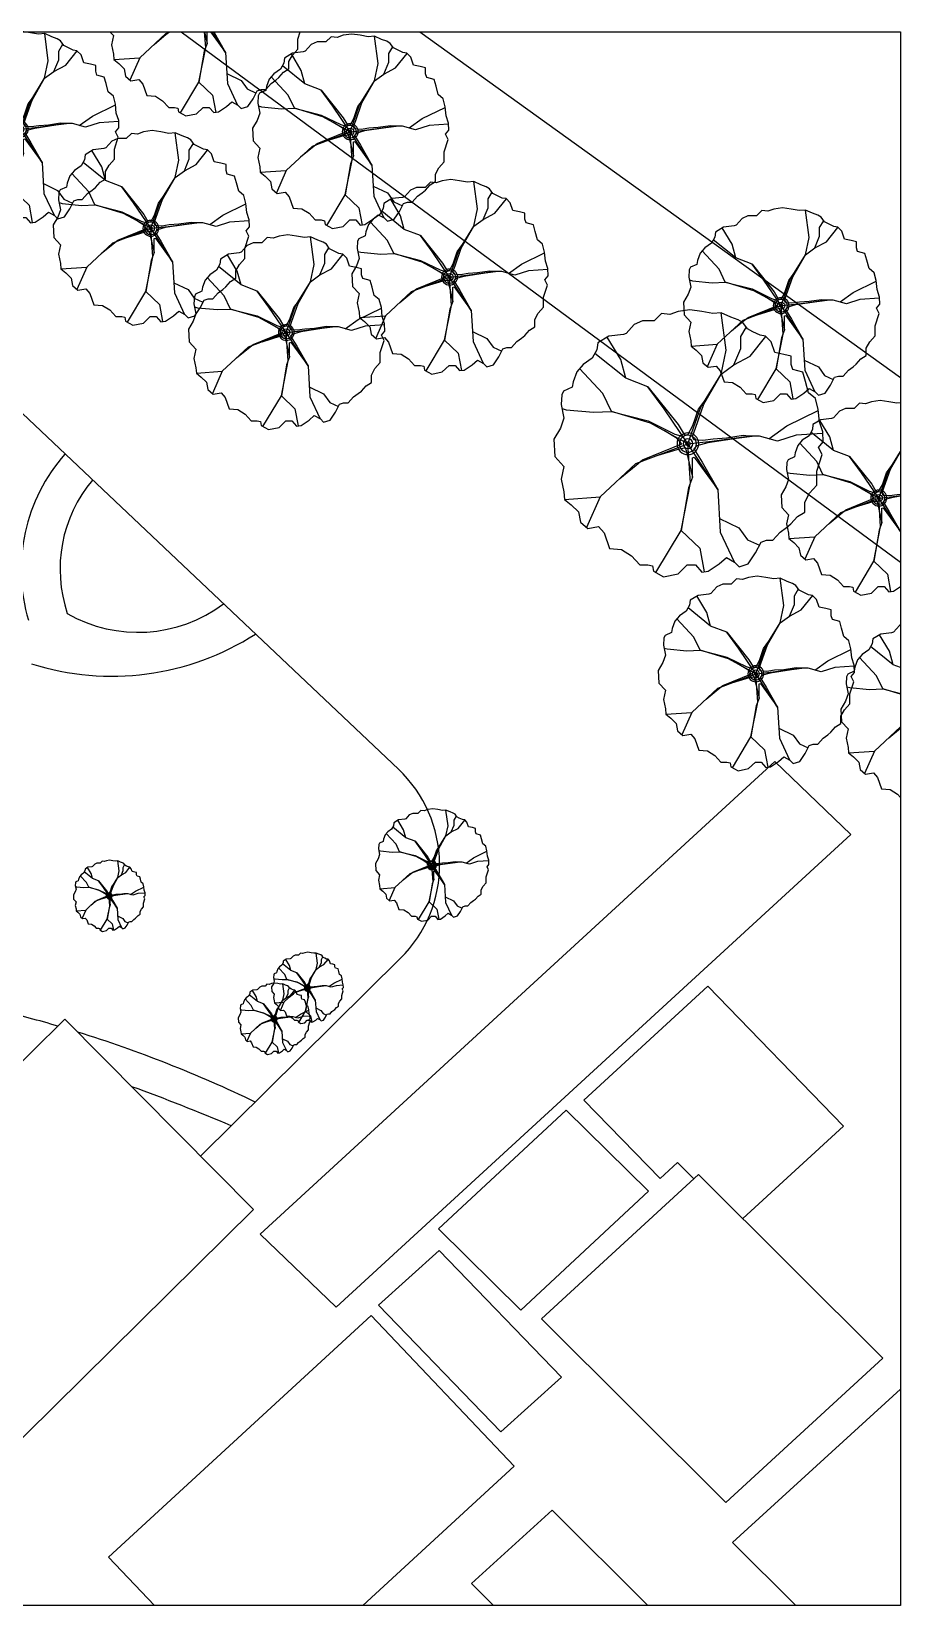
# Model space of a CAD drawing. Header units: millimetres. Extents: x 20 to 612, y 16 to 375.
# Drawn here: x 413.8 to 611.8, y 16 to 375 of the extents above; entities that cross this region are included whole.
import ezdxf

# ---------------------------------------------------------------- set-up
doc = ezdxf.new("R2010")
doc.units = ezdxf.units.MM
doc.layers.add('____', color=7, linetype='Continuous')
doc.layers.add('PLANT', color=3, linetype='Continuous')
picture_1 = doc.add_image_def('image1.jpg', size_in_pixel=(2160, 1311))

# ---------------------------------------------------------------- blocks, each defined once
blk = doc.blocks.new('tree11')
at = {"layer": 'PLANT', "ltscale": 50}
blk.add_line((65465.3, 18453.6), (65431, 18481.3), dxfattribs=at)
blk.add_lwpolyline([(65648.6, 18478), (65640.5, 18480.1), (65630.4, 18482.1), (65626.3, 18494.2), (65620.2, 18500.3), (65614.2, 18501.3), (65606.1, 18505.3), (65600, 18508.4), (65595, 18515.4), (65589.9, 18518.5), (65581.8, 18521.5), (65571.1, 18526.4), (65561.6, 18525.5), (65549.4, 18527.6), (65536.3, 18529.6), (65523.1, 18527.6), (65514, 18524.5), (65504.9, 18525.5), (65496.8, 18517.5), (65483.7, 18517.5), (65474.6, 18513.4), (65465.5, 18503.3), (65462.5, 18502.3), (65446.3, 18500.3), (65434.1, 18492.8), (65433.1, 18485.1), (65428.1, 18476), (65417.9, 18469), (65410.9, 18460.9), (65406.8, 18449.8), (65405.8, 18443.7), (65396.3, 18439.4), (65394.3, 18435.4), (65393.7, 18424.5), (65396.7, 18409.3), (65392.7, 18398.2), (65385.6, 18386.1), (65386.6, 18366.9), (65396.7, 18355.8), (65393.7, 18341.6), (65396.7, 18327.5), (65397.4, 18319.3), (65404.8, 18313.3), (65412.9, 18305.3), (65414.9, 18294.1), (65423, 18287.1), (65435.1, 18289.1), (65441.2, 18282), (65447.3, 18264.8), (65460.4, 18263.8), (65471.6, 18256.8), (65480.7, 18246.7), (65489.8, 18246.7), (65494.8, 18245.6), (65495.8, 18239.6), (65507, 18233.5), (65523.1, 18236.6), (65533.3, 18246.7), (65542.4, 18246.7), (65549.4, 18238.6), (65556.5, 18239.6), (65568.7, 18247.7), (65576.7, 18254.7), (65585.9, 18249.7), (65590.9, 18244.6), (65601, 18247.7), (65609.1, 18259.8), (65615.2, 18271.9), (65621.3, 18273.9), (65628.3, 18273.9), (65636.4, 18283), (65643.5, 18288.1), (65648.3, 18292), (65655.4, 18300.1), (65663.5, 18305.1), (65663.5, 18316.3), (65668.9, 18326.1), (65677, 18335.2), (65677, 18350.4), (65683, 18368.9), (65678.9, 18377), (65684, 18383.1), (65683.6, 18394.1), (65679.9, 18405.3), (65678.6, 18419), (65675.5, 18431.1), (65667.8, 18437.6), (65664.5, 18450.2), (65661.5, 18460.3), (65650.4, 18463.3), (65648.6, 18469)], close=True, dxfattribs=at)
for points in [[(65534.1, 18381), (65548.3, 18421.6), (65570.9, 18458.3), (65576.6, 18484.7), (65571.1, 18526.4)], [(65436.8, 18322.1), (65476.5, 18359.1), (65534.1, 18381), (65507.7, 18419.7), (65489.8, 18444.2), (65465.3, 18453.6), (65459.6, 18474.3), (65444.6, 18499.3)], [(65683.4, 18392.5), (65653.9, 18390.5), (65633.2, 18383.9), (65613.4, 18389.5), (65601.1, 18389.5), (65595.2, 18390), (65576.8, 18387.2), (65562.2, 18386.2), (65550.6, 18384.5), (65540.7, 18385.2), (65539.3, 18389), (65542.4, 18398.1), (65551.9, 18425), (65570.9, 18458.3), (65585.1, 18468.7), (65603, 18478.1), (65620.5, 18500)], [(65585.1, 18468.7), (65592.6, 18486.6), (65592.6, 18499.8), (65598.8, 18510.1)], [(65394.6, 18420.1), (65399.2, 18418.7), (65429.4, 18415.9), (65449.2, 18416.8), (65439.8, 18436.6), (65414, 18464.5)], [(65489.8, 18444.2), (65523.3, 18402.2), (65529.8, 18391.3), (65533.9, 18391), (65539.7, 18401.2), (65545.8, 18419.3), (65552.5, 18428.3)], [(65498.5, 18238.1), (65526.6, 18284.9), (65537, 18337.7), (65534.1, 18381), (65492.6, 18403.7), (65449.2, 18416.8), (65490, 18406.3), (65519.6, 18391.8), (65528.9, 18388.9)], [(65623.7, 18386.6), (65643.6, 18400.8), (65678.6, 18418)], [(65458.6, 18342.5), (65476.6, 18357.3), (65483.9, 18363), (65527.3, 18380.8), (65522, 18386.9), (65508.1, 18395.2)], [(65497.4, 18367.1), (65525.7, 18375.8), (65531, 18376.4), (65532.2, 18373.4), (65539, 18344), (65534.6, 18332.1), (65526.6, 18284.9), (65547.3, 18265.1), (65552.1, 18239)], [(65539, 18344), (65539, 18365.5), (65541, 18366.1), (65567.1, 18330.1), (65534.1, 18381), (65560.5, 18383.9), (65601.1, 18389.5)], [(65608.2, 18389.5), (65588.1, 18386.9), (65556, 18382.1), (65544.1, 18378.7), (65540.7, 18375.3), (65549.9, 18360.4), (65567.1, 18330.1), (65570, 18283), (65585.4, 18249.9)], [(65397.4, 18319.3), (65436.8, 18322.1), (65421.8, 18288.1)], [(65569.1, 18298.2), (65590.7, 18287.7), (65600.2, 18274.5), (65613.4, 18268.4)]]:
    blk.add_lwpolyline(points, dxfattribs=at)
for major_axis, start_param, end_param in [((8.55, 8.55), 5.497787, 11.780972), ((-6.69, 6.69), 3.926991, 10.210176), ((3.82, 3.82), 5.497787, 11.780972), ((-1.6, 1.6), 3.926991, 10.210176)]:
    blk.add_ellipse((65534.1, 18381), major_axis=major_axis, ratio=1, start_param=start_param, end_param=end_param, dxfattribs=at)

msp = doc.modelspace()

# ---------------------------------------------------------------- linework, layer by layer
at = {"color": 4}
for p, q in [((447.9, 374.96), (611.77, 253.99)), ((502.28, 374.96), (611.77, 296.09)), ((406, 293.24), (497.4, 206.76)), ((452.29, 118.52), (497.88, 163.65))]:
    msp.add_line(p, q, dxfattribs=at)
for p, q in [((293.4, 23.28), (421.39, 149.79)), ((421.39, 149.79), (464.34, 106.33)), ((564.7, 113.36), (561.01, 117.05)), ((372.99, 16.04), (464.34, 106.33))]:
    msp.add_line(p, q)
for points in [[(20.42, 374.96), (611.77, 374.96), (611.77, 16.04), (20.42, 16.04)], [(465.9, 100.74), (583.15, 208.54), (600.48, 191.91), (483.23, 84.11)], [(506.53, 101.92), (535.63, 129.04), (554.36, 110.55), (525.25, 83.44)], [(530.02, 81.46), (565.79, 114.36), (607.77, 72.44), (572, 39.54)], [(492.89, 84.56), (506.65, 97.01), (534.52, 68.09), (520.76, 55.64)]]:
    msp.add_lwpolyline(points, close=True)
for points in [[(561.01, 117.05), (557.04, 113.4), (539.64, 131.3), (567.86, 157.26), (598.84, 125.4), (575.88, 104.29)], [(441.8, 16.04), (431.33, 27.1), (491.2, 82.22), (523.79, 47.82), (489.28, 16.04)], [(587.92, 16.04), (573.54, 30.4), (611.77, 65.35)], [(519.07, 16.04), (514.06, 21.05), (532.46, 37.76), (554.21, 16.04)]]:
    msp.add_lwpolyline(points)
for centre, radius, start, end in [((451.31, 252.23), 39.9, 138.5317, 196.7434), ((451.92, 252.41), 31.64, 140.0225, 198.6621), ((438.05, 270.52), 32.52, 240.2853, 306.796), ((432.09, 288.42), 60.43, 252.3646, 302.7669), ((476.78, 184.97), 30, 314.7049, 46.5835), ((336.9, -133.82), 293.94, 73.6244, 76.253), ((336.9, -133.82), 293.94, 64.2176, 72.6968), ((287.62, -276.81), 437.35, 66.8887, 70.0813)]:
    msp.add_arc(centre, radius, start, end, dxfattribs=at)
at = {"layer": 'PLANT', "ltscale": 50}
for p, q in [((596.53, 279.49), (591.39, 283.64)), ((610.14, 230.61), (605, 234.76))]:
    msp.add_line(p, q, dxfattribs=at)
for points in [[(431.66, 374.96), (432.45, 374.09), (432, 371.97), (432.45, 369.85), (432.56, 368.62), (433.67, 367.73), (434.88, 366.52), (435.18, 364.85), (436.4, 363.79), (438.21, 364.1), (439.12, 363.04), (440.03, 360.46), (442, 360.31), (443.67, 359.25), (445.04, 357.73), (446.4, 357.73), (447.16, 357.58), (447.31, 356.67), (448.98, 355.77), (451.4, 356.22), (452.92, 357.73), (454.29, 357.73), (455.35, 356.52), (456.41, 356.67), (458.23, 357.89), (459.44, 358.95), (460.8, 358.19), (461.56, 357.43), (463.08, 357.89), (464.29, 359.7), (465.2, 361.52), (466.11, 361.82), (467.17, 361.82), (468.39, 363.19), (469.45, 363.94), (470.17, 364.53), (471.23, 365.74), (472.45, 366.5), (472.45, 368.17), (473.25, 369.64), (474.46, 371.01), (474.46, 373.28), (475, 374.96)], [(438.46, 369.05), (444.41, 374.59), (445.37, 374.96)], [(441.73, 372.1), (444.43, 374.32), (445.26, 374.96)], [(447.71, 356.46), (451.92, 363.47), (453.48, 371.38), (453.24, 374.96)], [(453.17, 374.96), (453.78, 372.33), (453.12, 370.54), (451.92, 363.47), (455.03, 360.5), (455.75, 356.58)], [(453.78, 372.33), (453.78, 374.96)], [(454.58, 374.96), (458, 370.25), (454.95, 374.96)], [(455.3, 374.96), (455.42, 374.78), (458, 370.25), (458.43, 363.19), (460.74, 358.22)], [(432.56, 368.62), (438.46, 369.05), (436.22, 363.95)], [(458.29, 365.46), (461.54, 363.89), (462.95, 361.92), (464.94, 360.99)], [(611.77, 290.35), (610.96, 290.28), (609.14, 290.58), (607.17, 290.88), (605.2, 290.58), (603.84, 290.13), (602.47, 290.28), (601.26, 289.06), (599.29, 289.06), (597.92, 288.46), (596.56, 286.94), (596.1, 286.79), (593.68, 286.49), (591.85, 285.37), (591.71, 284.22), (590.95, 282.85), (589.43, 281.79), (588.37, 280.58), (587.77, 278.92), (587.61, 278.01), (586.19, 277.36), (585.89, 276.76), (585.79, 275.13), (586.25, 272.86), (585.64, 271.19), (584.58, 269.37), (584.73, 266.5), (586.25, 264.83), (585.79, 262.71), (586.25, 260.59), (586.36, 259.36), (587.46, 258.47), (588.67, 257.26), (588.98, 255.59), (590.19, 254.53), (592.01, 254.83), (592.92, 253.77), (593.83, 251.2), (595.8, 251.05), (597.47, 249.99), (598.83, 248.47), (600.2, 248.47), (600.96, 248.32), (601.11, 247.41), (602.77, 246.5), (605.2, 246.96), (606.72, 248.47), (608.08, 248.47), (609.14, 247.26), (610.2, 247.41), (611.77, 248.46)], [(592.26, 259.79), (598.2, 265.33), (606.85, 268.62), (602.89, 274.41), (600.2, 278.08), (596.53, 279.49), (595.68, 282.6), (593.43, 286.34)], [(585.93, 274.47), (586.63, 274.27), (591.15, 273.84), (594.12, 273.98), (592.71, 276.95), (588.85, 281.13)], [(600.2, 278.08), (605.23, 271.79), (606.2, 270.16), (606.81, 270.11), (607.68, 271.64), (608.6, 274.34), (609.6, 275.71)], [(606.85, 268.62), (608.97, 274.69), (611.77, 279.24)], [(611.77, 269.44), (611.05, 269.39), (609.31, 269.14), (607.83, 269.24), (607.63, 269.8), (608.09, 271.18), (609.52, 275.21), (611.77, 279.16)], [(601.51, 247.19), (605.72, 254.21), (607.27, 262.12), (606.85, 268.62), (600.63, 272.01), (594.12, 273.98), (600.23, 272.41), (604.67, 270.23), (606.06, 269.8)], [(595.53, 262.84), (598.23, 265.06), (599.32, 265.91), (605.82, 268.58), (605.03, 269.49), (602.95, 270.74)], [(601.34, 266.52), (605.58, 267.83), (606.38, 267.92), (606.55, 267.48), (607.58, 263.07), (606.91, 261.28), (605.72, 254.21), (608.83, 251.24), (609.54, 247.32)], [(607.58, 263.07), (607.58, 266.28), (607.88, 266.38), (611.8, 260.99), (606.85, 268.62), (610.81, 269.04), (611.77, 269.17)], [(611.77, 269.02), (610.13, 268.78), (608.34, 268.27), (607.83, 267.76), (609.21, 265.51), (611.77, 261.03)], [(586.36, 259.36), (592.26, 259.79), (590.01, 254.68)], [(611.77, 239.68), (611.54, 239.58), (610.17, 238.06), (609.72, 237.91), (607.29, 237.61), (605.47, 236.49), (605.32, 235.34), (604.56, 233.97), (603.05, 232.91), (601.99, 231.7), (601.38, 230.04), (601.23, 229.13), (599.81, 228.48), (599.51, 227.88), (599.41, 226.25), (599.86, 223.98), (599.26, 222.31), (598.2, 220.49), (598.35, 217.62), (599.86, 215.95), (599.41, 213.83), (599.86, 211.71), (599.97, 210.48), (601.08, 209.59), (602.29, 208.38), (602.59, 206.71), (603.81, 205.65), (605.63, 205.95), (606.54, 204.89), (607.44, 202.32), (609.42, 202.17), (611.08, 201.11), (611.77, 200.34)], [(611.77, 229.99), (610.14, 230.61), (609.29, 233.72), (607.04, 237.46)], [(599.54, 225.59), (600.24, 225.38), (604.77, 224.96), (607.74, 225.1), (606.32, 228.07), (602.46, 232.25)], [(611.77, 223.88), (607.74, 225.1), (611.77, 224.06)], [(605.87, 210.91), (611.77, 216.41)], [(609.14, 213.96), (611.77, 216.12)], [(599.97, 210.48), (605.87, 210.91), (603.63, 205.8)]]:
    msp.add_lwpolyline(points, dxfattribs=at)
for major_axis, start_param, end_param in [((1.28, 1.28), 5.497787, 11.780972), ((-1, 1), 3.926991, 10.210176), ((0.572, 0.572), 5.497787, 11.780972), ((-0.24, 0.24), 3.926991, 10.210176)]:
    msp.add_ellipse((606.85, 268.62), major_axis=major_axis, ratio=1, start_param=start_param, end_param=end_param, dxfattribs=at)

# ---------------------------------------------------------------- block references
at = {"layer": '____', "color": 7, "lineweight": 13}
for p, xscale, yscale, zscale in [((-9411.96, -2402.45), 0.1498945137206542, 0.1498945137206542, 0.1498945137206542), ((-9336.79, -2403.03), 0.1498945137206542, 0.1498945137206542, 0.1498945137206542), ((-9382.23, -2425.07), 0.1498945137206542, 0.1498945137206542, 0.1498945137206542), ((-9314.16, -2436.19), 0.1498945137206542, 0.1498945137206542, 0.1498945137206542), ((-9238.6, -2442.7), 0.1498945137206542, 0.1498945137206542, 0.1498945137206542), ((-9351.36, -2448.84), 0.1498945137206542, 0.1498945137206542, 0.1498945137206542), ((-12907.9, -3497.41), 0.2055611156712737, 0.2055611156712737, 0.2055611156712737), ((-9244.36, -2526.66), 0.1498945137206542, 0.1498945137206542, 0.1498945137206542), ((-5175.56, -1408.42), 0.0866813581293055, 0.0866813581293055, 0.0866813581293055), ((-3161.1, -829.76), 0.05481974653820175, 0.05481974653820175, 0.05481974653820175), ((-3115.92, -850.76), 0.05481974653820175, 0.05481974653820175, 0.05481974653820175), ((-3123.52, -857.81), 0.05481974653820175, 0.05481974653820175, 0.05481974653820175)]:
    msp.add_blockref('tree11', p, dxfattribs=dict(at, xscale=xscale, yscale=yscale, zscale=zscale))

# ---------------------------------------------------------------- pictures from other files: only their frames are drawn
image = msp.add_image(picture_1, insert=(20.42, 16.04), size_in_units=(591.35, 358.92), dxfattribs=dict(brightness=42, fade=100))
image.dxf.flags = 7

doc.saveas('drawing.dxf')
